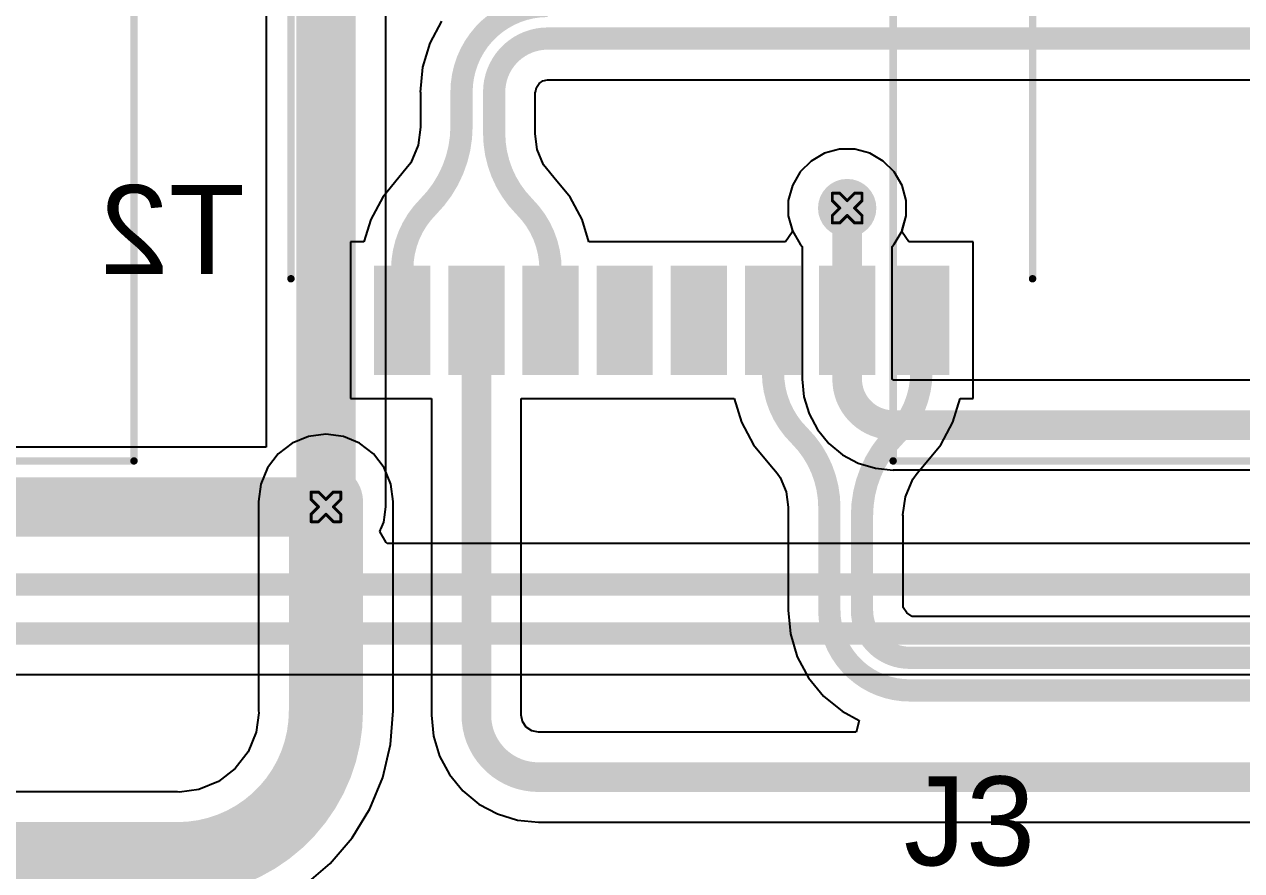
# Model space of a CAD drawing. Header units: inches. Extents: x 0 to 289, y 0 to 168.
# Drawn here: x 93.25 to 114.1, y 50.48 to 64.99 of the extents above; entities that cross this region are included whole.
import ezdxf

# ---------------------------------------------------------------- set-up
doc = ezdxf.new("R2010")
doc.units = ezdxf.units.IN
for name, color, linetype in [('Bottom Layer', 5, 'Continuous'), ('Bottom Overlay', 54, 'Continuous'), ('Bottom Paste', 16, 'Continuous'), ('Bottom Solder', 6, 'Continuous'), ('Drill Drawing', 1, 'Continuous'), ('Top Layer', 1, 'Continuous'), ('Top Overlay', 2, 'Continuous'), ('Via Holes', 16, 'Continuous')]:
    doc.layers.add(name, color=color, linetype=linetype)
doc.styles.add('Arial', font='', dxfattribs={"height": 0.2})
doc.styles.get('Arial').set_extended_font_data('Arial')

# ---------------------------------------------------------------- blocks, each defined once
blk = doc.blocks.new('H1102NLT_B_1')
at = {"layer": 'Bottom Layer'}
for points in [[(-5.1, 4.825), (-3.43, 4.825), (-3.43, 4.065), (-5.1, 4.065)], [(5.1, 4.065), (3.43, 4.065), (3.43, 4.825), (5.1, 4.825)], [(-5.1, 3.555), (-3.43, 3.555), (-3.43, 2.795), (-5.1, 2.795)], [(5.1, 2.795), (3.43, 2.795), (3.43, 3.555), (5.1, 3.555)], [(-5.1, 2.285), (-3.43, 2.285), (-3.43, 1.525), (-5.1, 1.525)], [(5.1, 1.525), (3.43, 1.525), (3.43, 2.285), (5.1, 2.285)], [(-5.1, 1.015), (-3.43, 1.015), (-3.43, 0.255), (-5.1, 0.255)], [(5.1, 0.255), (3.43, 0.255), (3.43, 1.015), (5.1, 1.015)], [(-5.1, -0.255), (-3.43, -0.255), (-3.43, -1.015), (-5.1, -1.015)], [(5.1, -1.015), (3.43, -1.015), (3.43, -0.255), (5.1, -0.255)], [(-5.1, -1.525), (-3.43, -1.525), (-3.43, -2.285), (-5.1, -2.285)], [(5.1, -2.285), (3.43, -2.285), (3.43, -1.525), (5.1, -1.525)], [(-5.1, -2.795), (-3.43, -2.795), (-3.43, -3.555), (-5.1, -3.555)], [(5.1, -3.555), (3.43, -3.555), (3.43, -2.795), (5.1, -2.795)], [(-5.1, -4.065), (-3.43, -4.065), (-3.43, -4.825), (-5.1, -4.825)], [(5.1, -4.825), (3.43, -4.825), (3.43, -4.065), (5.1, -4.065)]]:
    blk.add_hatch(color=5, dxfattribs=at).paths.add_polyline_path(points)
at = {"layer": 'Bottom Overlay'}
blk.add_hatch(color=54, dxfattribs=at).paths.add_polyline_path([(-3.226, -4.902), (-2.413, -4.902), (-2.413, -4.089), (-3.226, -4.089)])
at = {"layer": 'Bottom Paste'}
for points in [[(-5.1, 4.825), (-3.43, 4.825), (-3.43, 4.065), (-5.1, 4.065)], [(5.1, 4.065), (3.43, 4.065), (3.43, 4.825), (5.1, 4.825)], [(-5.1, 3.555), (-3.43, 3.555), (-3.43, 2.795), (-5.1, 2.795)], [(5.1, 2.795), (3.43, 2.795), (3.43, 3.555), (5.1, 3.555)], [(-5.1, 2.285), (-3.43, 2.285), (-3.43, 1.525), (-5.1, 1.525)], [(5.1, 1.525), (3.43, 1.525), (3.43, 2.285), (5.1, 2.285)], [(-5.1, 1.015), (-3.43, 1.015), (-3.43, 0.255), (-5.1, 0.255)], [(5.1, 0.255), (3.43, 0.255), (3.43, 1.015), (5.1, 1.015)], [(-5.1, -0.255), (-3.43, -0.255), (-3.43, -1.015), (-5.1, -1.015)], [(5.1, -1.015), (3.43, -1.015), (3.43, -0.255), (5.1, -0.255)], [(-5.1, -1.525), (-3.43, -1.525), (-3.43, -2.285), (-5.1, -2.285)], [(5.1, -2.285), (3.43, -2.285), (3.43, -1.525), (5.1, -1.525)], [(-5.1, -2.795), (-3.43, -2.795), (-3.43, -3.555), (-5.1, -3.555)], [(5.1, -3.555), (3.43, -3.555), (3.43, -2.795), (5.1, -2.795)], [(-5.1, -4.065), (-3.43, -4.065), (-3.43, -4.825), (-5.1, -4.825)], [(5.1, -4.825), (3.43, -4.825), (3.43, -4.065), (5.1, -4.065)]]:
    blk.add_hatch(color=16, dxfattribs=at).paths.add_polyline_path(points)
at = {"layer": 'Bottom Solder'}
for points in [[(-5.202, 4.927), (-3.328, 4.927), (-3.328, 3.963), (-5.202, 3.963)], [(5.202, 3.963), (3.328, 3.963), (3.328, 4.927), (5.202, 4.927)], [(-5.202, 3.657), (-3.328, 3.657), (-3.328, 2.693), (-5.202, 2.693)], [(5.202, 2.693), (3.328, 2.693), (3.328, 3.657), (5.202, 3.657)], [(-5.202, 2.387), (-3.328, 2.387), (-3.328, 1.423), (-5.202, 1.423)], [(5.202, 1.423), (3.328, 1.423), (3.328, 2.387), (5.202, 2.387)], [(-5.202, 1.117), (-3.328, 1.117), (-3.328, 0.153), (-5.202, 0.153)], [(5.202, 0.153), (3.328, 0.153), (3.328, 1.117), (5.202, 1.117)], [(-5.202, -0.153), (-3.328, -0.153), (-3.328, -1.117), (-5.202, -1.117)], [(5.202, -1.117), (3.328, -1.117), (3.328, -0.153), (5.202, -0.153)], [(-5.202, -1.423), (-3.328, -1.423), (-3.328, -2.387), (-5.202, -2.387)], [(5.202, -2.387), (3.328, -2.387), (3.328, -1.423), (5.202, -1.423)], [(-5.202, -2.693), (-3.328, -2.693), (-3.328, -3.657), (-5.202, -3.657)], [(5.202, -3.657), (3.328, -3.657), (3.328, -2.693), (5.202, -2.693)], [(-5.202, -3.963), (-3.328, -3.963), (-3.328, -4.927), (-5.202, -4.927)], [(5.202, -4.927), (3.328, -4.927), (3.328, -3.963), (5.202, -3.963)]]:
    blk.add_hatch(color=6, dxfattribs=at).paths.add_polyline_path(points)
at = {"layer": 'Bottom Overlay'}
for points in [[(3.555, 6.35, 0.127, 0.127, 0), (-3.555, 6.35, 0.127, 0.127, 0)], [(-5.484, -4.597, 0.254, 0.254, 0), (-5.484, -4.343, 0.254, 0.254, 0)], [(-5.357, -4.47, 0.254, 0.254, 0), (-5.484, -4.343, 0.254, 0.254, 0)], [(-5.484, -4.597, 0.254, 0.254, 0), (-5.357, -4.47, 0.254, 0.254, 0)], [(3.555, -6.35, 0.127, 0.127, 0), (-3.555, -6.35, 0.127, 0.127, 0)]]:
    blk.add_lwpolyline(points, format="xyseb", dxfattribs=at)
for points in [[(-3.587, 6.35, 0.0635, 0.0635, 1), (-3.523, 6.35, 0.0635, 0.0635, 1)], [(3.523, 6.35, 0.0635, 0.0635, 1), (3.587, 6.35, 0.0635, 0.0635, 1)], [(-5.548, -4.343, 0.127, 0.127, 1), (-5.421, -4.343, 0.127, 0.127, 1)], [(-5.548, -4.343, 0.127, 0.127, 1), (-5.421, -4.343, 0.127, 0.127, 1)], [(-5.421, -4.47, 0.127, 0.127, 1), (-5.294, -4.47, 0.127, 0.127, 1)], [(-5.421, -4.47, 0.127, 0.127, 1), (-5.294, -4.47, 0.127, 0.127, 1)], [(-5.548, -4.597, 0.127, 0.127, 1), (-5.421, -4.597, 0.127, 0.127, 1)], [(-5.548, -4.597, 0.127, 0.127, 1), (-5.421, -4.597, 0.127, 0.127, 1)], [(-3.587, -6.35, 0.0635, 0.0635, 1), (-3.523, -6.35, 0.0635, 0.0635, 1)], [(3.523, -6.35, 0.0635, 0.0635, 1), (3.587, -6.35, 0.0635, 0.0635, 1)]]:
    blk.add_lwpolyline(points, format="xyseb", close=True, dxfattribs=at)
blk = doc.blocks.new('NE8FBV_C5_LED_53')
at = {"layer": 'Top Overlay'}
for points in [[(-12.19, -16.63, 0.127, 0.127, 0), (-12.19, 14.021, 0.127, 0.127, 0)], [(-12.19, -16.63, 0.127, 0.127, 0), (12.91, -16.63, 0.127, 0.127, 0)]]:
    blk.add_lwpolyline(points, format="xyseb", dxfattribs=at)
blk.add_lwpolyline([(-12.222, -16.63, 0.0635, 0.0635, 1), (-12.158, -16.63, 0.0635, 0.0635, 1)], format="xyseb", close=True, dxfattribs=at)
blk.add_lwpolyline([(-12.222, -16.63, 0.0635, 0.0635, 1), (-12.158, -16.63, 0.0635, 0.0635, 1)], format="xyseb", close=True, dxfattribs=at)
blk = doc.blocks.new('NE8FBV_C5_LED_54')
at = {"layer": 'Top Overlay'}
for points in [[(12.91, -16.63, 0.127, 0.127, 0), (12.91, 14.021, 0.127, 0.127, 0)], [(-12.19, -16.63, 0.127, 0.127, 0), (12.91, -16.63, 0.127, 0.127, 0)]]:
    blk.add_lwpolyline(points, format="xyseb", dxfattribs=at)
blk.add_lwpolyline([(12.878, -16.63, 0.0635, 0.0635, 1), (12.942, -16.63, 0.0635, 0.0635, 1)], format="xyseb", close=True, dxfattribs=at)
blk.add_lwpolyline([(12.878, -16.63, 0.0635, 0.0635, 1), (12.942, -16.63, 0.0635, 0.0635, 1)], format="xyseb", close=True, dxfattribs=at)

msp = doc.modelspace()

# ---------------------------------------------------------------- hatches: boundary and pattern name
at = {"layer": 'Bottom Layer'}
h = msp.add_hatch(color=5, dxfattribs=at)
edge = h.paths.add_edge_path()
edge.add_arc((107.343, 61.837), 0.5, 0, 360)
h = msp.add_hatch(color=5, dxfattribs=at)
edge = h.paths.add_edge_path()
edge.add_arc((98.417, 56.718), 0.5, 0, 360)
at = {"layer": 'Top Layer'}
h = msp.add_hatch(color=1, dxfattribs=at)
edge = h.paths.add_edge_path()
edge.add_arc((107.343, 61.837), 0.5, 0, 360)
h = msp.add_hatch(color=1, dxfattribs=at)
edge = h.paths.add_edge_path()
edge.add_arc((98.417, 56.718), 0.5, 0, 360)
at = {"layer": 'Via Holes'}
h = msp.add_hatch(color=7, dxfattribs=at)
edge = h.paths.add_edge_path()
edge.add_arc((107.343, 61.837), 0.25, 0, 360)
h = msp.add_hatch(color=7, dxfattribs=at)
edge = h.paths.add_edge_path()
edge.add_arc((98.417, 56.718), 0.25, 0, 360)

# ---------------------------------------------------------------- linework, layer by layer
at = {"layer": 'Bottom Layer'}
for p, q in [((100.398, 65.039), (100.196, 64.661)), ((100.196, 64.661), (100.072, 64.251)), ((100.072, 64.251), (100.03, 63.825)), ((102.066, 63.973), (102.134, 64.019)), ((102.134, 64.019), (102.214, 64.035)), ((102.214, 64.035), (102.214, 64.037)), ((102.214, 64.037), (116.55, 64.037)), ((100.03, 63.825), (100.034, 63.825)), ((100.034, 63.825), (100.034, 63.24)), ((102.002, 63.118), (102.002, 63.825)), ((102.002, 63.825), (102.005, 63.825)), ((102.005, 63.825), (102.021, 63.905)), ((102.021, 63.905), (102.066, 63.973)), ((100.036, 63.225), (99.996, 62.916)), ((100.034, 63.24), (100.036, 63.225)), ((102.001, 63.108), (102.002, 63.118)), ((102.036, 62.839), (102.001, 63.108)), ((99.996, 62.916), (99.871, 62.615)), ((102.144, 62.58), (102.036, 62.839)), ((106.954, 62.776), (106.724, 62.643)), ((107.21, 62.845), (106.954, 62.776)), ((107.476, 62.845), (107.21, 62.845)), ((107.732, 62.776), (107.476, 62.845)), ((107.962, 62.643), (107.732, 62.776)), ((99.871, 62.615), (99.793, 62.513)), ((102.195, 62.513), (102.144, 62.58)), ((106.724, 62.643), (106.536, 62.456)), ((108.15, 62.456), (107.962, 62.643)), ((99.666, 62.362), (99.389, 62.025)), ((99.793, 62.513), (99.666, 62.362)), ((99.666, 62.362), (99.666, 62.362)), ((102.32, 62.362), (102.195, 62.513)), ((102.597, 62.025), (102.32, 62.362)), ((102.32, 62.362), (102.32, 62.362)), ((106.536, 62.456), (106.404, 62.226)), ((108.282, 62.226), (108.15, 62.456)), ((106.404, 62.226), (106.335, 61.97)), ((108.351, 61.97), (108.282, 62.226)), ((99.389, 62.025), (99.183, 61.64)), ((102.803, 61.64), (102.597, 62.025)), ((106.335, 61.97), (106.335, 61.704)), ((108.351, 61.704), (108.351, 61.97)), ((99.183, 61.64), (99.068, 61.259)), ((102.918, 61.259), (102.803, 61.64)), ((106.335, 61.704), (106.4, 61.462)), ((108.286, 61.462), (108.351, 61.704)), ((106.4, 61.425), (106.287, 61.259)), ((106.4, 61.462), (106.4, 61.425)), ((108.286, 61.425), (108.286, 61.462)), ((108.399, 61.259), (108.286, 61.425)), ((99.068, 61.259), (98.835, 61.259)), ((98.835, 61.259), (98.835, 58.573)), ((106.287, 61.259), (102.918, 61.259)), ((109.501, 61.259), (108.399, 61.259)), ((109.501, 58.573), (109.501, 61.259)), ((98.835, 58.573), (100.105, 58.573)), ((100.105, 58.573), (100.105, 58.573)), ((100.105, 58.573), (100.224, 58.573)), ((100.224, 58.573), (100.224, 53.15)), ((101.762, 53.15), (101.762, 58.573)), ((101.762, 58.573), (101.881, 58.573)), ((101.881, 58.573), (101.881, 58.573)), ((101.881, 58.573), (105.41, 58.573)), ((105.41, 58.573), (105.533, 58.167)), ((109.153, 58.167), (109.276, 58.573)), ((109.276, 58.573), (109.501, 58.573)), ((105.533, 58.167), (105.739, 57.782)), ((108.947, 57.782), (109.153, 58.167)), ((98.417, 57.962), (98.118, 57.922)), ((98.715, 57.922), (98.417, 57.962)), ((97.84, 57.807), (97.601, 57.624)), ((98.118, 57.922), (97.84, 57.807)), ((98.993, 57.807), (98.715, 57.922)), ((99.232, 57.624), (98.993, 57.807)), ((105.739, 57.782), (106.016, 57.444)), ((108.67, 57.444), (108.947, 57.782)), ((97.601, 57.624), (97.418, 57.385)), ((99.415, 57.385), (99.232, 57.624)), ((97.418, 57.385), (97.303, 57.107)), ((99.53, 57.107), (99.415, 57.385)), ((106.016, 57.444), (106.016, 57.444)), ((106.016, 57.444), (106.143, 57.294)), ((108.543, 57.293), (108.67, 57.444)), ((108.67, 57.444), (108.67, 57.444)), ((106.143, 57.294), (106.197, 57.223)), ((106.197, 57.223), (106.301, 56.973)), ((108.34, 56.89), (108.465, 57.191)), ((108.465, 57.191), (108.543, 57.293)), ((97.303, 57.107), (97.264, 56.809)), ((99.569, 56.809), (99.53, 57.107)), ((106.301, 56.973), (106.335, 56.714)), ((97.264, 56.809), (97.264, 53.222)), ((99.569, 53.222), (99.569, 56.809)), ((106.335, 56.714), (106.334, 56.706)), ((106.334, 56.706), (106.334, 54.946)), ((108.299, 56.581), (108.34, 56.89)), ((108.302, 56.566), (108.299, 56.581)), ((108.302, 54.992), (108.302, 56.566)), ((106.334, 54.946), (106.33, 54.946)), ((106.33, 54.946), (106.37, 54.54)), ((108.366, 54.901), (108.302, 54.992)), ((108.457, 54.837), (108.366, 54.901)), ((121.19, 54.837), (108.457, 54.837)), ((106.37, 54.54), (106.488, 54.15)), ((106.488, 54.15), (106.68, 53.79)), ((106.68, 53.79), (106.939, 53.474)), ((106.939, 53.474), (107.255, 53.216)), ((97.268, 53.187), (97.225, 52.86)), ((97.264, 53.222), (97.268, 53.187)), ((99.525, 52.644), (99.571, 53.222)), ((99.571, 53.222), (99.569, 53.222)), ((107.255, 53.216), (107.548, 53.059)), ((100.224, 53.15), (100.222, 53.15)), ((100.222, 53.15), (100.257, 52.792)), ((101.784, 53.038), (101.762, 53.15)), ((101.762, 53.15), (101.762, 53.15)), ((101.848, 52.942), (101.784, 53.038)), ((107.548, 53.059), (107.497, 52.855)), ((97.225, 52.86), (97.086, 52.523)), ((100.257, 52.792), (100.362, 52.448)), ((101.944, 52.878), (101.848, 52.942)), ((102.056, 52.856), (101.944, 52.878)), ((102.056, 52.855), (102.056, 52.856)), ((107.497, 52.855), (102.056, 52.855)), ((99.39, 52.08), (99.525, 52.644)), ((97.086, 52.523), (96.864, 52.234)), ((100.362, 52.448), (100.531, 52.131)), ((96.864, 52.234), (96.575, 52.012)), ((100.531, 52.131), (100.759, 51.853)), ((96.575, 52.012), (96.238, 51.873)), ((99.168, 51.544), (99.39, 52.08)), ((95.877, 51.834), (60.353, 51.834)), ((95.911, 51.83), (95.877, 51.834)), ((96.238, 51.873), (95.911, 51.83)), ((100.759, 51.853), (101.037, 51.625)), ((98.865, 51.05), (99.168, 51.544)), ((101.037, 51.625), (101.354, 51.456)), ((101.354, 51.456), (101.699, 51.351)), ((101.699, 51.351), (102.056, 51.316)), ((102.056, 51.316), (102.056, 51.318)), ((102.056, 51.318), (124.056, 51.318)), ((98.489, 50.609), (98.865, 51.05)), ((98.048, 50.233), (98.489, 50.609))]:
    msp.add_line(p, q, dxfattribs=at)
for points in [[(100.739, 63.825, 0.381, 0.381, -0.414214), (102.214, 65.301, 0.381, 0.381, 0)], [(101.298, 63.825, 0.381, 0.381, -0.414214), (102.214, 64.742, 0.381, 0.381, 0)], [(102.214, 64.742, 0.381, 0.381, 0), (116.55, 64.742, 0.381, 0.381, 0)], [(100.739, 63.24, 0.381, 0.381, 0), (100.739, 63.825, 0.381, 0.381, 0)], [(101.298, 63.118, 0.381, 0.381, 0), (101.298, 63.825, 0.381, 0.381, 0)], [(100.739, 63.24, 0.381, 0.381, -0.198912), (100.167, 61.86, 0.381, 0.381, 0)], [(101.806, 61.873, 0.381, 0.381, -0.196348), (101.298, 63.118, 0.381, 0.381, 0)], [(99.723, 60.787, 0.381, 0.381, -0.198912), (100.167, 61.86, 0.381, 0.381, 0)], [(101.818, 61.86, 0.381, 0.381, -0.002468), (101.806, 61.873, 0.381, 0.381, 0)], [(101.818, 61.86, 0.381, 0.381, -0.198912), (102.263, 60.787, 0.381, 0.381, 0)], [(107.343, 59.916, 0.508, 0.508, 0), (107.343, 61.837, 0.508, 0.508, 0)], [(99.723, 59.916, 0.381, 0.381, 0), (99.723, 60.787, 0.381, 0.381, 0)], [(102.263, 59.916, 0.381, 0.381, 0), (102.263, 60.787, 0.381, 0.381, 0)], [(99.723, 59.741, 0.381, 0.381, 0), (99.723, 59.916, 0.381, 0.381, 0)], [(100.993, 53.15, 0.508, 0.508, 0), (100.993, 59.916, 0.508, 0.508, 0)], [(102.263, 59.741, 0.381, 0.381, 0), (102.263, 59.916, 0.381, 0.381, 0)], [(106.073, 59.019, 0.381, 0.381, 0), (106.073, 59.916, 0.381, 0.381, 0)], [(108.613, 59.019, 0.381, 0.381, 0), (108.613, 59.916, 0.381, 0.381, 0)], [(106.517, 57.946, 0.381, 0.381, -0.198912), (106.073, 59.019, 0.381, 0.381, 0)], [(108.613, 59.019, 0.381, 0.381, -0.198912), (108.168, 57.946, 0.381, 0.381, 0)], [(106.517, 57.946, 0.381, 0.381, -0.002468), (106.53, 57.933, 0.381, 0.381, 0)], [(106.53, 57.933, 0.381, 0.381, -0.198912), (107.038, 56.706, 0.381, 0.381, 0)], [(107.597, 56.566, 0.381, 0.381, -0.198912), (108.168, 57.946, 0.381, 0.381, 0)], [(98.417, 56.718, 1.27, 1.27, 0), (98.417, 56.809, 1.27, 1.27, 0)], [(98.417, 53.222, 1.27, 1.27, 0), (98.417, 56.718, 1.27, 1.27, 0)], [(107.038, 54.946, 0.381, 0.381, 0), (107.038, 56.706, 0.381, 0.381, 0)], [(107.597, 54.946, 0.381, 0.381, 0), (107.597, 56.566, 0.381, 0.381, 0)], [(108.411, 53.573, 0.381, 0.381, -0.414214), (107.038, 54.946, 0.381, 0.381, 0)], [(108.411, 54.132, 0.381, 0.381, -0.414214), (107.597, 54.946, 0.381, 0.381, 0)], [(108.411, 54.132, 0.381, 0.381, 0), (121.19, 54.132, 0.381, 0.381, 0)], [(98.417, 53.222, 1.27, 1.27, -0.414214), (95.877, 50.682, 1.27, 1.27, 0)], [(108.411, 53.573, 0.381, 0.381, 0), (121.19, 53.573, 0.381, 0.381, 0)], [(102.056, 52.087, 0.508, 0.508, -0.414214), (100.993, 53.15, 0.508, 0.508, 0)], [(102.056, 52.087, 0.508, 0.508, 0), (124.056, 52.087, 0.508, 0.508, 0)], [(60.353, 50.682, 1.27, 1.27, 0), (95.877, 50.682, 1.27, 1.27, 0)]]:
    msp.add_lwpolyline(points, format="xyseb", dxfattribs=at)
for points in [[(102.119, 64.742, 0.191, 0.191, 1), (102.31, 64.742, 0.191, 0.191, 1)], [(102.119, 64.742, 0.191, 0.191, 1), (102.31, 64.742, 0.191, 0.191, 1)], [(100.644, 63.825, 0.191, 0.191, 1), (100.834, 63.825, 0.191, 0.191, 1)], [(100.644, 63.825, 0.191, 0.191, 1), (100.834, 63.825, 0.191, 0.191, 1)], [(101.203, 63.825, 0.191, 0.191, 1), (101.393, 63.825, 0.191, 0.191, 1)], [(101.203, 63.825, 0.191, 0.191, 1), (101.393, 63.825, 0.191, 0.191, 1)], [(100.644, 63.24, 0.191, 0.191, 1), (100.834, 63.24, 0.191, 0.191, 1)], [(100.644, 63.24, 0.191, 0.191, 1), (100.834, 63.24, 0.191, 0.191, 1)], [(101.203, 63.118, 0.191, 0.191, 1), (101.393, 63.118, 0.191, 0.191, 1)], [(101.203, 63.118, 0.191, 0.191, 1), (101.393, 63.118, 0.191, 0.191, 1)], [(100.072, 61.86, 0.191, 0.191, 1), (100.263, 61.86, 0.191, 0.191, 1)], [(100.072, 61.86, 0.191, 0.191, 1), (100.263, 61.86, 0.191, 0.191, 1)], [(101.711, 61.873, 0.191, 0.191, 1), (101.901, 61.873, 0.191, 0.191, 1)], [(101.711, 61.873, 0.191, 0.191, 1), (101.901, 61.873, 0.191, 0.191, 1)], [(101.723, 61.86, 0.191, 0.191, 1), (101.914, 61.86, 0.191, 0.191, 1)], [(101.723, 61.86, 0.191, 0.191, 1), (101.914, 61.86, 0.191, 0.191, 1)], [(107.216, 61.837, 0.254, 0.254, 1), (107.47, 61.837, 0.254, 0.254, 1)], [(99.628, 60.787, 0.191, 0.191, 1), (99.818, 60.787, 0.191, 0.191, 1)], [(99.628, 60.787, 0.191, 0.191, 1), (99.818, 60.787, 0.191, 0.191, 1)], [(102.168, 60.787, 0.191, 0.191, 1), (102.358, 60.787, 0.191, 0.191, 1)], [(102.168, 60.787, 0.191, 0.191, 1), (102.358, 60.787, 0.191, 0.191, 1)], [(99.628, 59.916, 0.191, 0.191, 1), (99.818, 59.916, 0.191, 0.191, 1)], [(99.628, 59.916, 0.191, 0.191, 1), (99.818, 59.916, 0.191, 0.191, 1)], [(100.866, 59.916, 0.254, 0.254, 1), (101.12, 59.916, 0.254, 0.254, 1)], [(102.168, 59.916, 0.191, 0.191, 1), (102.358, 59.916, 0.191, 0.191, 1)], [(102.168, 59.916, 0.191, 0.191, 1), (102.358, 59.916, 0.191, 0.191, 1)], [(105.978, 59.916, 0.191, 0.191, 1), (106.168, 59.916, 0.191, 0.191, 1)], [(107.216, 59.916, 0.254, 0.254, 1), (107.47, 59.916, 0.254, 0.254, 1)], [(108.518, 59.916, 0.191, 0.191, 1), (108.708, 59.916, 0.191, 0.191, 1)], [(99.628, 59.741, 0.191, 0.191, 1), (99.818, 59.741, 0.191, 0.191, 1)], [(102.168, 59.741, 0.191, 0.191, 1), (102.358, 59.741, 0.191, 0.191, 1)], [(105.978, 59.019, 0.191, 0.191, 1), (106.168, 59.019, 0.191, 0.191, 1)], [(105.978, 59.019, 0.191, 0.191, 1), (106.168, 59.019, 0.191, 0.191, 1)], [(108.518, 59.019, 0.191, 0.191, 1), (108.708, 59.019, 0.191, 0.191, 1)], [(108.518, 59.019, 0.191, 0.191, 1), (108.708, 59.019, 0.191, 0.191, 1)], [(106.422, 57.946, 0.191, 0.191, 1), (106.613, 57.946, 0.191, 0.191, 1)], [(106.422, 57.946, 0.191, 0.191, 1), (106.613, 57.946, 0.191, 0.191, 1)], [(106.435, 57.933, 0.191, 0.191, 1), (106.625, 57.933, 0.191, 0.191, 1)], [(106.435, 57.933, 0.191, 0.191, 1), (106.625, 57.933, 0.191, 0.191, 1)], [(108.073, 57.946, 0.191, 0.191, 1), (108.264, 57.946, 0.191, 0.191, 1)], [(108.073, 57.946, 0.191, 0.191, 1), (108.264, 57.946, 0.191, 0.191, 1)], [(98.099, 56.809, 0.635, 0.635, 1), (98.734, 56.809, 0.635, 0.635, 1)], [(98.099, 56.718, 0.635, 0.635, 1), (98.734, 56.718, 0.635, 0.635, 1)], [(98.099, 56.718, 0.635, 0.635, 1), (98.734, 56.718, 0.635, 0.635, 1)], [(106.943, 56.706, 0.191, 0.191, 1), (107.133, 56.706, 0.191, 0.191, 1)], [(106.943, 56.706, 0.191, 0.191, 1), (107.133, 56.706, 0.191, 0.191, 1)], [(107.502, 56.566, 0.191, 0.191, 1), (107.692, 56.566, 0.191, 0.191, 1)], [(107.502, 56.566, 0.191, 0.191, 1), (107.692, 56.566, 0.191, 0.191, 1)], [(106.943, 54.946, 0.191, 0.191, 1), (107.133, 54.946, 0.191, 0.191, 1)], [(106.943, 54.946, 0.191, 0.191, 1), (107.133, 54.946, 0.191, 0.191, 1)], [(107.502, 54.946, 0.191, 0.191, 1), (107.692, 54.946, 0.191, 0.191, 1)], [(107.502, 54.946, 0.191, 0.191, 1), (107.692, 54.946, 0.191, 0.191, 1)], [(108.316, 54.132, 0.191, 0.191, 1), (108.506, 54.132, 0.191, 0.191, 1)], [(108.316, 54.132, 0.191, 0.191, 1), (108.506, 54.132, 0.191, 0.191, 1)], [(98.099, 53.222, 0.635, 0.635, 1), (98.734, 53.222, 0.635, 0.635, 1)], [(98.099, 53.222, 0.635, 0.635, 1), (98.734, 53.222, 0.635, 0.635, 1)], [(108.316, 53.573, 0.191, 0.191, 1), (108.506, 53.573, 0.191, 0.191, 1)], [(108.316, 53.573, 0.191, 0.191, 1), (108.506, 53.573, 0.191, 0.191, 1)], [(100.866, 53.15, 0.254, 0.254, 1), (101.12, 53.15, 0.254, 0.254, 1)], [(100.866, 53.15, 0.254, 0.254, 1), (101.12, 53.15, 0.254, 0.254, 1)], [(101.929, 52.087, 0.254, 0.254, 1), (102.183, 52.087, 0.254, 0.254, 1)], [(101.929, 52.087, 0.254, 0.254, 1), (102.183, 52.087, 0.254, 0.254, 1)], [(95.559, 50.682, 0.635, 0.635, 1), (96.194, 50.682, 0.635, 0.635, 1)], [(95.559, 50.682, 0.635, 0.635, 1), (96.194, 50.682, 0.635, 0.635, 1)]]:
    msp.add_lwpolyline(points, format="xyseb", close=True, dxfattribs=at)
at = {"layer": 'Drill Drawing'}
for points in [[(107.089, 61.964, 0.0508, 0.0508, 0), (107.089, 62.091, 0.0508, 0.0508, 0)], [(107.089, 62.091, 0.0508, 0.0508, 0), (107.216, 62.091, 0.0508, 0.0508, 0)], [(107.089, 61.964, 0.0508, 0.0508, 0), (107.216, 61.837, 0.0508, 0.0508, 0)], [(107.216, 62.091, 0.0508, 0.0508, 0), (107.343, 61.964, 0.0508, 0.0508, 0)], [(107.343, 61.964, 0.0508, 0.0508, 0), (107.47, 62.091, 0.0508, 0.0508, 0)], [(107.47, 62.091, 0.0508, 0.0508, 0), (107.597, 62.091, 0.0508, 0.0508, 0)], [(107.47, 61.837, 0.0508, 0.0508, 0), (107.597, 61.964, 0.0508, 0.0508, 0)], [(107.597, 61.964, 0.0508, 0.0508, 0), (107.597, 62.091, 0.0508, 0.0508, 0)], [(107.089, 61.71, 0.0508, 0.0508, 0), (107.216, 61.837, 0.0508, 0.0508, 0)], [(107.089, 61.583, 0.0508, 0.0508, 0), (107.089, 61.71, 0.0508, 0.0508, 0)], [(107.216, 61.583, 0.0508, 0.0508, 0), (107.343, 61.71, 0.0508, 0.0508, 0)], [(107.343, 61.71, 0.0508, 0.0508, 0), (107.47, 61.583, 0.0508, 0.0508, 0)], [(107.47, 61.837, 0.0508, 0.0508, 0), (107.597, 61.71, 0.0508, 0.0508, 0)], [(107.597, 61.583, 0.0508, 0.0508, 0), (107.597, 61.71, 0.0508, 0.0508, 0)], [(107.089, 61.583, 0.0508, 0.0508, 0), (107.216, 61.583, 0.0508, 0.0508, 0)], [(107.47, 61.583, 0.0508, 0.0508, 0), (107.597, 61.583, 0.0508, 0.0508, 0)], [(98.163, 56.845, 0.0508, 0.0508, 0), (98.163, 56.972, 0.0508, 0.0508, 0)], [(98.163, 56.972, 0.0508, 0.0508, 0), (98.29, 56.972, 0.0508, 0.0508, 0)], [(98.29, 56.972, 0.0508, 0.0508, 0), (98.417, 56.845, 0.0508, 0.0508, 0)], [(98.417, 56.845, 0.0508, 0.0508, 0), (98.544, 56.972, 0.0508, 0.0508, 0)], [(98.544, 56.972, 0.0508, 0.0508, 0), (98.671, 56.972, 0.0508, 0.0508, 0)], [(98.671, 56.845, 0.0508, 0.0508, 0), (98.671, 56.972, 0.0508, 0.0508, 0)], [(98.163, 56.845, 0.0508, 0.0508, 0), (98.29, 56.718, 0.0508, 0.0508, 0)], [(98.163, 56.591, 0.0508, 0.0508, 0), (98.29, 56.718, 0.0508, 0.0508, 0)], [(98.544, 56.718, 0.0508, 0.0508, 0), (98.671, 56.845, 0.0508, 0.0508, 0)], [(98.544, 56.718, 0.0508, 0.0508, 0), (98.671, 56.591, 0.0508, 0.0508, 0)], [(98.163, 56.464, 0.0508, 0.0508, 0), (98.163, 56.591, 0.0508, 0.0508, 0)], [(98.29, 56.464, 0.0508, 0.0508, 0), (98.417, 56.591, 0.0508, 0.0508, 0)], [(98.417, 56.591, 0.0508, 0.0508, 0), (98.544, 56.464, 0.0508, 0.0508, 0)], [(98.671, 56.464, 0.0508, 0.0508, 0), (98.671, 56.591, 0.0508, 0.0508, 0)], [(98.163, 56.464, 0.0508, 0.0508, 0), (98.29, 56.464, 0.0508, 0.0508, 0)], [(98.544, 56.464, 0.0508, 0.0508, 0), (98.671, 56.464, 0.0508, 0.0508, 0)]]:
    msp.add_lwpolyline(points, format="xyseb", dxfattribs=at)
for points in [[(107.076, 62.091, 0.0254, 0.0254, 1), (107.102, 62.091, 0.0254, 0.0254, 1)], [(107.076, 62.091, 0.0254, 0.0254, 1), (107.102, 62.091, 0.0254, 0.0254, 1)], [(107.076, 61.964, 0.0254, 0.0254, 1), (107.102, 61.964, 0.0254, 0.0254, 1)], [(107.076, 61.964, 0.0254, 0.0254, 1), (107.102, 61.964, 0.0254, 0.0254, 1)], [(107.203, 62.091, 0.0254, 0.0254, 1), (107.229, 62.091, 0.0254, 0.0254, 1)], [(107.203, 62.091, 0.0254, 0.0254, 1), (107.229, 62.091, 0.0254, 0.0254, 1)], [(107.33, 61.964, 0.0254, 0.0254, 1), (107.356, 61.964, 0.0254, 0.0254, 1)], [(107.33, 61.964, 0.0254, 0.0254, 1), (107.356, 61.964, 0.0254, 0.0254, 1)], [(107.457, 62.091, 0.0254, 0.0254, 1), (107.483, 62.091, 0.0254, 0.0254, 1)], [(107.457, 62.091, 0.0254, 0.0254, 1), (107.483, 62.091, 0.0254, 0.0254, 1)], [(107.584, 62.091, 0.0254, 0.0254, 1), (107.61, 62.091, 0.0254, 0.0254, 1)], [(107.584, 62.091, 0.0254, 0.0254, 1), (107.61, 62.091, 0.0254, 0.0254, 1)], [(107.584, 61.964, 0.0254, 0.0254, 1), (107.61, 61.964, 0.0254, 0.0254, 1)], [(107.584, 61.964, 0.0254, 0.0254, 1), (107.61, 61.964, 0.0254, 0.0254, 1)], [(107.076, 61.71, 0.0254, 0.0254, 1), (107.102, 61.71, 0.0254, 0.0254, 1)], [(107.076, 61.71, 0.0254, 0.0254, 1), (107.102, 61.71, 0.0254, 0.0254, 1)], [(107.203, 61.837, 0.0254, 0.0254, 1), (107.229, 61.837, 0.0254, 0.0254, 1)], [(107.203, 61.837, 0.0254, 0.0254, 1), (107.229, 61.837, 0.0254, 0.0254, 1)], [(107.33, 61.71, 0.0254, 0.0254, 1), (107.356, 61.71, 0.0254, 0.0254, 1)], [(107.33, 61.71, 0.0254, 0.0254, 1), (107.356, 61.71, 0.0254, 0.0254, 1)], [(107.457, 61.837, 0.0254, 0.0254, 1), (107.483, 61.837, 0.0254, 0.0254, 1)], [(107.457, 61.837, 0.0254, 0.0254, 1), (107.483, 61.837, 0.0254, 0.0254, 1)], [(107.584, 61.71, 0.0254, 0.0254, 1), (107.61, 61.71, 0.0254, 0.0254, 1)], [(107.584, 61.71, 0.0254, 0.0254, 1), (107.61, 61.71, 0.0254, 0.0254, 1)], [(107.076, 61.583, 0.0254, 0.0254, 1), (107.102, 61.583, 0.0254, 0.0254, 1)], [(107.076, 61.583, 0.0254, 0.0254, 1), (107.102, 61.583, 0.0254, 0.0254, 1)], [(107.203, 61.583, 0.0254, 0.0254, 1), (107.229, 61.583, 0.0254, 0.0254, 1)], [(107.203, 61.583, 0.0254, 0.0254, 1), (107.229, 61.583, 0.0254, 0.0254, 1)], [(107.457, 61.583, 0.0254, 0.0254, 1), (107.483, 61.583, 0.0254, 0.0254, 1)], [(107.457, 61.583, 0.0254, 0.0254, 1), (107.483, 61.583, 0.0254, 0.0254, 1)], [(107.584, 61.583, 0.0254, 0.0254, 1), (107.61, 61.583, 0.0254, 0.0254, 1)], [(107.584, 61.583, 0.0254, 0.0254, 1), (107.61, 61.583, 0.0254, 0.0254, 1)], [(98.15, 56.972, 0.0254, 0.0254, 1), (98.175, 56.972, 0.0254, 0.0254, 1)], [(98.15, 56.972, 0.0254, 0.0254, 1), (98.175, 56.972, 0.0254, 0.0254, 1)], [(98.277, 56.972, 0.0254, 0.0254, 1), (98.302, 56.972, 0.0254, 0.0254, 1)], [(98.277, 56.972, 0.0254, 0.0254, 1), (98.302, 56.972, 0.0254, 0.0254, 1)], [(98.531, 56.972, 0.0254, 0.0254, 1), (98.556, 56.972, 0.0254, 0.0254, 1)], [(98.531, 56.972, 0.0254, 0.0254, 1), (98.556, 56.972, 0.0254, 0.0254, 1)], [(98.658, 56.972, 0.0254, 0.0254, 1), (98.683, 56.972, 0.0254, 0.0254, 1)], [(98.658, 56.972, 0.0254, 0.0254, 1), (98.683, 56.972, 0.0254, 0.0254, 1)], [(98.15, 56.845, 0.0254, 0.0254, 1), (98.175, 56.845, 0.0254, 0.0254, 1)], [(98.15, 56.845, 0.0254, 0.0254, 1), (98.175, 56.845, 0.0254, 0.0254, 1)], [(98.277, 56.718, 0.0254, 0.0254, 1), (98.302, 56.718, 0.0254, 0.0254, 1)], [(98.277, 56.718, 0.0254, 0.0254, 1), (98.302, 56.718, 0.0254, 0.0254, 1)], [(98.404, 56.845, 0.0254, 0.0254, 1), (98.429, 56.845, 0.0254, 0.0254, 1)], [(98.404, 56.845, 0.0254, 0.0254, 1), (98.429, 56.845, 0.0254, 0.0254, 1)], [(98.531, 56.718, 0.0254, 0.0254, 1), (98.556, 56.718, 0.0254, 0.0254, 1)], [(98.531, 56.718, 0.0254, 0.0254, 1), (98.556, 56.718, 0.0254, 0.0254, 1)], [(98.658, 56.845, 0.0254, 0.0254, 1), (98.683, 56.845, 0.0254, 0.0254, 1)], [(98.658, 56.845, 0.0254, 0.0254, 1), (98.683, 56.845, 0.0254, 0.0254, 1)], [(98.15, 56.591, 0.0254, 0.0254, 1), (98.175, 56.591, 0.0254, 0.0254, 1)], [(98.15, 56.591, 0.0254, 0.0254, 1), (98.175, 56.591, 0.0254, 0.0254, 1)], [(98.404, 56.591, 0.0254, 0.0254, 1), (98.429, 56.591, 0.0254, 0.0254, 1)], [(98.404, 56.591, 0.0254, 0.0254, 1), (98.429, 56.591, 0.0254, 0.0254, 1)], [(98.658, 56.591, 0.0254, 0.0254, 1), (98.683, 56.591, 0.0254, 0.0254, 1)], [(98.658, 56.591, 0.0254, 0.0254, 1), (98.683, 56.591, 0.0254, 0.0254, 1)], [(98.15, 56.464, 0.0254, 0.0254, 1), (98.175, 56.464, 0.0254, 0.0254, 1)], [(98.15, 56.464, 0.0254, 0.0254, 1), (98.175, 56.464, 0.0254, 0.0254, 1)], [(98.277, 56.464, 0.0254, 0.0254, 1), (98.302, 56.464, 0.0254, 0.0254, 1)], [(98.277, 56.464, 0.0254, 0.0254, 1), (98.302, 56.464, 0.0254, 0.0254, 1)], [(98.531, 56.464, 0.0254, 0.0254, 1), (98.556, 56.464, 0.0254, 0.0254, 1)], [(98.531, 56.464, 0.0254, 0.0254, 1), (98.556, 56.464, 0.0254, 0.0254, 1)], [(98.658, 56.464, 0.0254, 0.0254, 1), (98.683, 56.464, 0.0254, 0.0254, 1)], [(98.658, 56.464, 0.0254, 0.0254, 1), (98.683, 56.464, 0.0254, 0.0254, 1)]]:
    msp.add_lwpolyline(points, format="xyseb", close=True, dxfattribs=at)
at = {"layer": 'Top Layer'}
for p, q in [((97.392, 73.381), (97.392, 57.743)), ((99.441, 56.718), (99.441, 73.211)), ((106.954, 62.776), (106.724, 62.643)), ((107.21, 62.845), (106.954, 62.776)), ((107.476, 62.845), (107.21, 62.845)), ((107.732, 62.776), (107.476, 62.845)), ((107.962, 62.643), (107.732, 62.776)), ((106.724, 62.643), (106.536, 62.456)), ((108.15, 62.456), (107.962, 62.643)), ((106.536, 62.456), (106.404, 62.226)), ((108.282, 62.226), (108.15, 62.456)), ((106.404, 62.226), (106.335, 61.97)), ((108.351, 61.97), (108.282, 62.226)), ((106.335, 61.97), (106.335, 61.704)), ((108.351, 61.704), (108.351, 61.97)), ((106.335, 61.704), (106.404, 61.448)), ((108.282, 61.448), (108.351, 61.704)), ((106.404, 61.448), (106.536, 61.218)), ((108.15, 61.218), (108.282, 61.448)), ((106.536, 61.218), (106.574, 61.18)), ((106.574, 61.18), (106.574, 58.906)), ((108.112, 61.18), (108.15, 61.218)), ((108.112, 58.906), (108.112, 61.18)), ((106.574, 58.906), (106.573, 58.906)), ((106.573, 58.906), (106.603, 58.602)), ((108.117, 58.906), (108.112, 58.906)), ((108.121, 58.896), (108.117, 58.906)), ((108.13, 58.892), (108.121, 58.896)), ((108.13, 58.887), (108.13, 58.892)), ((118.971, 58.887), (108.13, 58.887)), ((106.603, 58.602), (106.692, 58.31)), ((106.692, 58.31), (106.836, 58.041)), ((106.836, 58.041), (107.029, 57.805)), ((107.029, 57.805), (107.265, 57.611)), ((97.392, 57.743), (89.079, 57.743)), ((107.265, 57.611), (107.534, 57.468)), ((107.534, 57.468), (107.826, 57.379)), ((107.826, 57.379), (108.13, 57.349)), ((108.13, 57.349), (108.13, 57.35)), ((108.13, 57.35), (118.979, 57.35)), ((99.425, 56.59), (99.441, 56.718)), ((99.406, 56.453), (99.423, 56.58)), ((99.423, 56.58), (99.425, 56.585)), ((99.425, 56.585), (99.425, 56.59)), ((99.341, 56.294), (99.353, 56.324)), ((99.447, 56.106), (99.341, 56.294)), ((99.353, 56.324), (99.356, 56.329)), ((99.356, 56.329), (99.357, 56.334)), ((99.357, 56.334), (99.406, 56.453)), ((99.468, 56.091), (99.447, 56.106)), ((130.954, 56.091), (99.468, 56.091)), ((67.475, 53.843), (131.179, 53.843))]:
    msp.add_line(p, q, dxfattribs=at)
for points in [[(98.417, 56.718, 1.016, 1.016, 0), (98.417, 73.381, 1.016, 1.016, 0)], [(107.343, 58.906, 0.508, 0.508, 0), (107.343, 61.837, 0.508, 0.508, 0)], [(108.13, 58.119, 0.508, 0.508, -0.414214), (107.343, 58.906, 0.508, 0.508, 0)], [(108.13, 58.119, 0.508, 0.508, 0), (118.979, 58.119, 0.508, 0.508, 0)], [(68.024, 56.718, 1.016, 1.016, 0), (98.417, 56.718, 1.016, 1.016, 0)], [(67.726, 55.386, 0.381, 0.381, 0), (130.954, 55.386, 0.381, 0.381, 0)], [(67.475, 54.547, 0.381, 0.381, 0), (131.179, 54.547, 0.381, 0.381, 0)]]:
    msp.add_lwpolyline(points, format="xyseb", dxfattribs=at)
for points in [[(107.216, 61.837, 0.254, 0.254, 1), (107.47, 61.837, 0.254, 0.254, 1)], [(107.216, 58.906, 0.254, 0.254, 1), (107.47, 58.906, 0.254, 0.254, 1)], [(107.216, 58.906, 0.254, 0.254, 1), (107.47, 58.906, 0.254, 0.254, 1)], [(108.003, 58.119, 0.254, 0.254, 1), (108.257, 58.119, 0.254, 0.254, 1)], [(108.003, 58.119, 0.254, 0.254, 1), (108.257, 58.119, 0.254, 0.254, 1)], [(98.163, 56.718, 0.508, 0.508, 1), (98.671, 56.718, 0.508, 0.508, 1)], [(98.163, 56.718, 0.508, 0.508, 1), (98.671, 56.718, 0.508, 0.508, 1)]]:
    msp.add_lwpolyline(points, format="xyseb", close=True, dxfattribs=at)

# ---------------------------------------------------------------- block references
for name, p in [('NE8FBV_C5_LED_54', (82.22, 74.135)), ('NE8FBV_C5_LED_53', (120.32, 74.135))]:
    msp.add_blockref(name, p)
at = {"rotation": 270}
msp.add_blockref('H1102NLT_B_1', (104.168, 64.181), dxfattribs=at)

# ---------------------------------------------------------------- texts
at = {"layer": 'Bottom Overlay', "style": 'Arial', "text_generation_flag": 2}
msp.add_text('T2', height=1.524, dxfattribs=at).set_placement((97.028, 60.706))
at = {"layer": 'Top Overlay', "style": 'Arial'}
msp.add_text('J3', height=1.524, dxfattribs=at).set_placement((108.312, 50.575))

doc.saveas('drawing.dxf')
